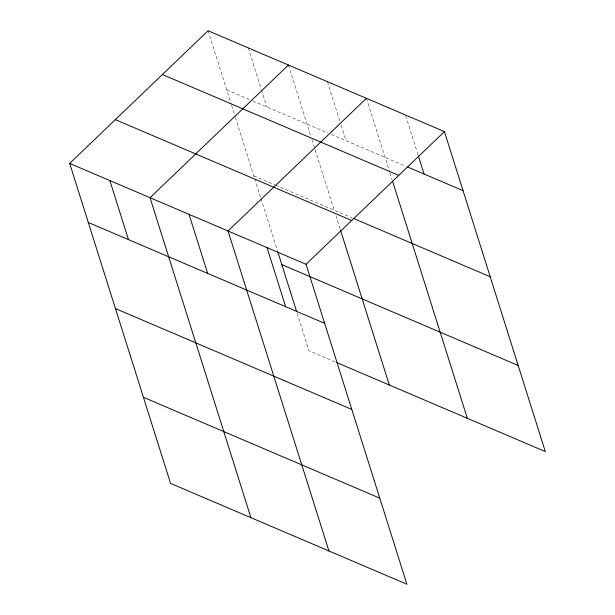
<?xml version="1.0" encoding="UTF-8"?>
<svg xmlns="http://www.w3.org/2000/svg" width="615" height="615" viewBox="0 0 615 615"><rect width="100%" height="100%" fill="white"/><g stroke="black" fill="none" stroke-linecap="round" stroke-linejoin="round"><path stroke-width="0.46" stroke-dasharray="3.08 2.31" d="M226.704 89.813L252.035 100.622M252.903 100.991L327.857 132.978M331.324 134.454L405.854 166.258M253.849 175.913L274.813 184.861M275.689 185.23L352.41 217.971M335.175 361.912L308.968 350.727L297.13 313.173M405.723 115.874L418.039 154.942M366.432 98.323L389.679 172.039M389.964 172.953L391.986 179.365M327.441 81.68L340.041 121.662M341.187 125.299L346.061 140.743M288.443 65.044L310.813 136.007M311.974 139.674L314.857 148.83M315.149 149.745L334.206 210.207M335.921 215.634L340.203 229.211M248.26 47.893L261.152 88.783M261.437 89.69L266.879 106.956M208.078 30.75L231.325 104.465M231.609 105.38L235.076 116.373M235.368 117.288L254.418 177.727M254.71 178.627L260.699 197.638M260.983 198.545L277.542 251.051"/><path stroke-width="0.92" d="M69.68 163.413L306.032 264.273L406.922 584.25L170.57 483.398L69.68 163.413L208.078 30.75L444.43 131.602L545.321 451.587L336.92 362.658M288.443 65.044L150.037 197.707L250.928 517.684M366.432 98.323L228.034 230.986L328.925 550.971M306.032 264.273L444.43 131.602M407.591 166.996L463.057 190.665M162.406 74.53L398.758 175.383M353.279 218.34L490.201 276.765M115.351 119.633L351.703 220.493M281.824 264.627L518.176 365.479M88.299 222.476L324.651 323.329M115.451 308.576L351.803 409.436M143.418 397.29L379.77 498.15M418.323 155.849L424.058 174.022M392.57 181.194L467.323 418.3M340.487 230.118L389.326 385.021M277.826 251.95L296.553 311.344M267.033 247.63L285.652 306.685M189.036 214.351L207.655 273.406M109.862 180.564L128.481 239.619"/></g></svg>
